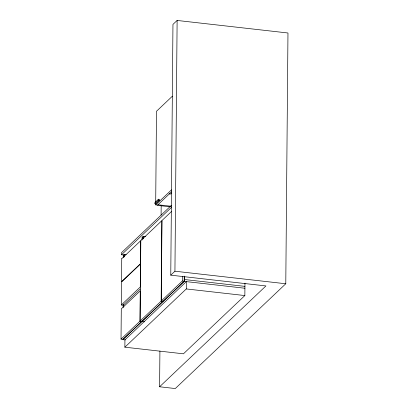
<?xml version="1.0" encoding="UTF-8"?>
<svg xmlns="http://www.w3.org/2000/svg" width="409" height="409" viewBox="0 0 409 409"><rect width="100%" height="100%" fill="white"/><g stroke="black" fill="none" stroke-linecap="round" stroke-linejoin="round"><path stroke-width="0.61" d="M124.024 255.052L121.488 254.766L121.509 252.675L171.386 205.374M121.028 339.148L121.294 308.851L140.241 290.881L139.98 321.183L121.028 339.148L122.915 339.363L141.862 321.392L139.98 321.183M121.33 304.981L121.529 281.995L140.476 264.025L140.277 287.016L121.33 304.981L123.211 305.196L140.307 288.979M123.124 307.2L123.145 304.654M123.559 257.552L123.579 255.006L124.203 254.413L126.1 254.628M123.743 307.246L123.769 304.066M124.183 256.959L124.203 254.413M124.868 347.19L124.934 339.874L186.356 281.622L186.294 288.938L124.868 347.19L183.431 353.816L244.853 295.564L244.96 283.186M140.118 321.05L140.819 240.594L161.846 220.65L161.146 301.106L140.118 321.05L142 321.264L163.027 301.315L161.146 301.106M142.02 240.042L142.041 237.496L143.293 236.31L145.819 236.596M142.649 238.81L142.664 236.903M143.268 238.856L143.293 236.31M154.919 203.559L154.929 202.516L158.401 199.224L159.444 199.341L159.438 200.39L155.967 203.677L154.919 203.559L158.39 200.267L158.401 199.224M171.606 191.78L157.562 205.093L155.681 204.883L155.691 203.61M155.701 202.337L156.499 111.263L172.353 96.227M159.602 386.776L265.932 285.937L170.768 275.165L172.961 24.397L177.123 20.45L287.972 32.991L285.784 283.759L175.287 388.55L159.602 386.776L159.914 351.045M161.1 215.129L161.182 205.558M184.244 276.131L184.198 281.244L163.165 301.188L161.284 300.973L161.99 220.517L171.586 211.412M170.768 275.165L174.934 271.218L177.123 20.45M161.284 300.973L182.317 281.029L182.353 276.561M125.369 339.925L122.843 339.639L184.265 281.387L184.306 276.959M155.681 204.883L171.535 189.848M171.754 193.155L170.834 194.024L169.168 193.84M121.488 254.766L171.366 207.465M158.39 200.267L159.438 200.39M171.197 206.259L158.114 204.776L157.491 205.369L169.95 206.78M174.934 271.218L285.784 283.759M184.28 279.505L244.935 286.366M182.317 281.029L184.198 281.244M184.265 281.387L244.919 288.248M186.294 288.938L244.853 295.564M141.928 321.535L144.454 321.822M121.734 258.698L121.529 281.683L140.481 263.713L140.681 240.727L121.734 258.698"/></g></svg>
